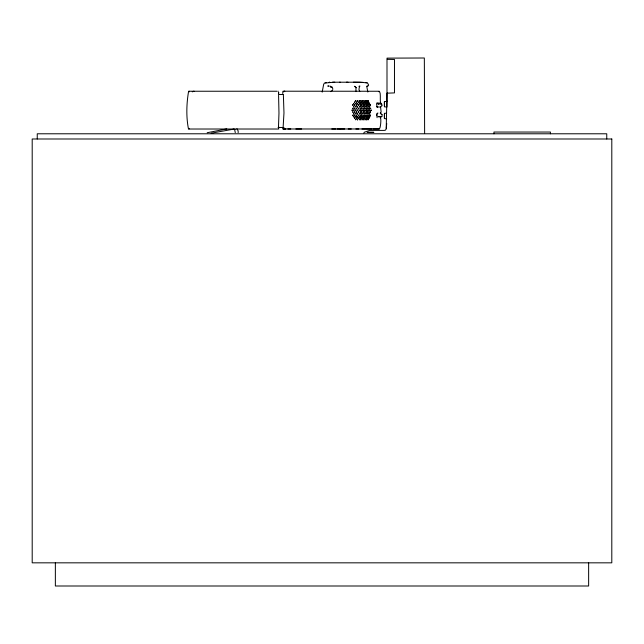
<?xml version="1.0" encoding="UTF-8"?>
<svg xmlns="http://www.w3.org/2000/svg" width="644" height="644" viewBox="0 0 644 644"><rect width="100%" height="100%" fill="white"/><g stroke="black" fill="none" stroke-linecap="round" stroke-linejoin="round"><path stroke-width="0.97" d="M363.836 132.986L364.383 132.213L369.624 130.41L384.259 130.41L385.362 130.185L386.207 129.042L386.996 93.187L394.474 92.897L394.474 59.473L387.575 59.32L386.996 59.039L387.028 58.129L424.34 58L424.629 133.276M282.724 93.517L282.909 91.271L284.809 91.215M278.458 128.059L278.973 113.127L278.586 95.352M278.804 128.067L278.876 127.118M378.922 128.462C380.475 130.982 381.659 116.87 380.137 117.715M386.271 128.438L386.722 123.439M283.811 128.51L283.883 128.953L285.799 128.985M332.763 89.468C332.795 87.391 332.344 87.842 330.195 86.674L332.175 86.988M322.185 92.132L323.642 84.445L324.399 83.076L333.995 82.215L359.819 82.223L367.434 82.891L368.626 84.968L368.384 85.765L366.734 86.36L367.845 92.02M355.995 91.601L355.923 87.512L354.53 86.24L356.486 87.761M378.624 91.601C381.433 90.353 379.67 100.947 380.62 102.678C381.2 103.483 382.737 105.93 381.852 105.906M381.908 114.382L381.264 114.342L382.093 114.543L382.045 116.403L380.998 116.733L380.435 117.715M332.441 90.289L330.887 91.641M376.982 103.032L376.571 104.312L377.143 106.985L376.925 106.493L377.271 107.226L377.03 106.743L378.938 107.033M189.006 129.017L189.054 128.373M379.445 128.953L340 128.985M387.575 59.32L386.996 59.61L386.996 92.607L387.575 92.897M381.329 105.962L380.733 107.001L379.686 107.033M211.152 133.203L233.603 129.154M381.731 116.62L378.012 116.612L380.057 116.62M358.909 86.352C361.711 84.775 357.275 88.027 359.755 91.593M226.76 128.921L207.183 132.72M380.556 107.033L381.095 111.67L380.781 113.062L380.177 113.094M284.036 91.231L283.787 91.891M380.572 113.094L381.385 114.342M325.309 82.786L326.58 82.625M366.991 86.159L367.474 86.111M381.071 103.998L381.554 103.974M378.004 113.094L377.078 113.618L377.287 113.183L376.708 115.453L376.772 114.664L377.094 117.683M332.417 82.223L334.751 82.215M193.442 91.247L194.118 91.239M378.575 103.998L377.883 104.006L381.771 103.998M378.334 116.62L379.131 116.62M373.27 128.985L379.05 128.953M363.24 82.368L353.403 82.207M277.218 91.239L188.603 91.247C186.51 103.515 186.06 116.741 188.483 129.017L277.564 129.017M278.337 91.247L278.466 91.239M284.06 91.215L379.34 91.255M192.25 91.762L192.749 91.762M278.401 94.491L283.07 94.491M387.583 101.317L384.404 101.599L384.436 106.84L386.617 106.968M384.404 101.881L384.404 106.397M378.6 103.024L377.054 103.024M379.364 103.024L379.92 103.024M386.617 113.199L384.436 113.328L384.404 118.568L386.617 118.858M384.404 113.771L384.404 118.287M380.837 116.62L381.377 116.62L380.354 116.612M278.063 127.472L284.02 127.472M287.844 128.985L301.634 128.985M331.765 128.985L335.741 128.985M337.07 128.985L344.717 128.985M348.219 128.985L351.302 128.985M278.28 129.017L278.812 129.017M290.742 128.985L283.038 128.897L283.972 112.909L283.376 94.676M295.862 128.985L339.839 128.985M346.4 82.207L347.977 82.207M355.874 128.985L358.788 128.985M361.944 128.985L365.398 128.985M366.066 128.985L372.16 128.985M339.533 82.207L340.306 82.207M329.736 86.046L330.219 86.055M365.655 82.625L366.919 82.786M233.539 129.203L234.915 129.589L234.577 129.154L235.261 132.624M189.191 91.239L189.392 91.842M236.912 128.72L238.143 130.893L238.159 132.624M278.747 92.438L278.796 93.324M278.49 92.438L278.506 93.332M606.753 138.991L606.753 133.783L37.247 133.783L37.247 138.991M588.64 562.832L588.64 586L55.36 586L55.36 562.832M550.427 133.783L550.427 132.044L493.948 132.044L493.948 133.783M386.996 93.187L386.996 107.065M369.471 103.346L369.656 104.07L369.471 103.346M368.473 103.636C368.11 104.932 367.941 102.34 368.473 103.636M368.682 101.985L368.875 102.702L368.682 101.985M368.263 100.899C367.901 102.195 367.732 99.603 368.263 100.899M370.252 104.714L370.421 105.439L370.252 104.714M368.891 104.714L369.06 105.439L368.891 104.714M366.742 103.346L366.943 104.07L366.742 103.346M367.322 101.985L367.523 102.702L367.322 101.985M365.784 103.636C365.373 104.932 365.212 102.34 365.784 103.636M365.969 101.985L366.17 102.702L365.969 101.985M365.583 100.899C365.172 102.203 365.011 99.595 365.583 100.899M366.935 100.899C366.541 102.195 366.38 99.603 366.935 100.899M366.17 104.714L366.347 105.439L366.17 104.714M367.523 104.714L367.708 105.439L367.523 104.714M362.999 101.985L363.208 102.702L362.999 101.985M363.852 103.346L364.069 104.07L363.852 103.346M364.512 101.985L364.729 102.702L364.512 101.985M362.564 100.899C362.105 102.203 361.952 99.587 362.564 100.899M362.757 103.636C362.306 104.94 362.145 102.332 362.757 103.636M371.395 110.293C370.992 111.589 370.992 109.005 371.395 110.293M364.085 100.899C363.643 102.203 363.498 99.595 364.085 100.899M369.632 106.477L369.785 107.202L369.632 106.477M370.703 108.53C370.292 109.826 370.244 107.234 370.703 108.53M368.618 106.767C368.199 108.071 368.143 105.471 368.618 106.767M368.996 108.24L369.149 108.965L368.996 108.24M363.192 104.714L363.385 105.439L363.192 104.714M364.713 104.714L364.907 105.439L364.713 104.714M369.712 110.003L369.849 110.728L369.712 110.003M366.903 106.477L367.064 107.202L366.903 106.477M367.619 108.24L367.788 108.965L367.619 108.24M359.94 101.985L360.165 102.702L359.94 101.985M360.801 103.354L361.026 104.07L360.801 103.354M361.461 101.985L361.687 102.702L361.461 101.985M365.921 106.767C365.462 108.071 365.406 105.463 365.921 106.767M366.267 108.24L366.428 108.965L366.267 108.24M359.545 100.899C359.038 102.211 358.901 99.587 359.545 100.899M359.738 103.636C359.231 104.948 359.078 102.324 359.738 103.636M361.067 100.899C360.576 102.211 360.439 99.587 361.067 100.899M366.983 110.003L367.128 110.728L366.983 110.003M368.344 110.003L368.489 110.728L368.344 110.003M361.654 104.714L361.856 105.439L361.654 104.714M360.133 104.714L360.334 105.439L360.133 104.714M369.012 111.734L369.141 112.459L369.012 111.734M368.642 113.755C368.175 115.051 368.215 112.459 368.642 113.755M364.81 108.24L364.987 108.965L364.81 108.24M369.664 113.465L369.785 114.189L369.664 113.465M370.372 111.734L370.501 112.459L370.372 111.734M362.894 106.767C362.387 108.079 362.339 105.455 362.894 106.767M363.28 108.24L363.458 108.965L363.28 108.24M364.005 106.477L364.182 107.202L364.005 106.477M357.372 103.346L357.613 104.07L357.372 103.346M358.225 101.985L358.467 102.702L358.225 101.985M366.001 110.293C365.51 111.605 365.502 108.989 366.001 110.293M368.956 115.195L369.06 115.92L368.956 115.195M370.308 115.195L370.421 115.92L370.308 115.195M355.987 103.636C355.44 104.956 355.295 102.316 355.987 103.636M356.341 101.985L356.583 102.702L356.341 101.985M364.085 110.003L364.246 110.728L364.085 110.003M355.81 100.899C355.255 102.219 355.126 99.579 355.81 100.899M357.694 100.899C357.146 102.219 357.018 99.579 357.694 100.899M366.283 111.734L366.42 112.459L366.283 111.734M365.945 113.755C365.438 115.059 365.478 112.45 365.945 113.755M367.297 113.755C366.806 115.059 366.847 112.45 367.297 113.755M358.41 104.714L358.627 105.439L358.41 104.714M367.644 111.734L367.78 112.459L367.644 111.734M356.518 104.714L356.744 105.439L356.518 104.714M353.596 103.346L353.838 104.07L353.596 103.346M354.45 101.985L354.691 102.702L354.45 101.985M359.867 106.767C359.312 108.087 359.263 105.447 359.867 106.767M360.221 108.24L360.415 108.965L360.221 108.24M360.946 106.477L361.139 107.202L360.946 106.477M361.743 108.24L361.936 108.965L361.743 108.24M366.227 115.195L366.347 115.92L366.227 115.195M367.579 115.195L367.7 115.92L367.579 115.195M362.966 110.293C362.435 111.605 362.427 108.981 362.966 110.293M354.627 104.714L354.852 105.439L354.627 104.714M352.735 104.714L352.96 105.439L352.735 104.714M361.018 110.003L361.195 110.728L361.018 110.003M368.537 116.814C368.022 118.11 368.151 115.518 368.537 116.814M368.819 117.852L368.915 118.577L368.819 117.852M369.567 116.524L369.664 117.248L369.567 116.524M363.305 111.734L363.458 112.459L363.305 111.734M362.91 113.755C362.363 115.067 362.395 112.442 362.91 113.755M364.44 113.755C363.9 115.067 363.941 112.442 364.44 113.755M364.834 111.734L364.979 112.459L364.834 111.734M363.248 115.195L363.377 115.92L363.248 115.195M368.392 119.47C367.869 120.766 368.014 118.174 368.392 119.47M364.77 115.195L364.907 115.92L364.77 115.195M356.108 106.767C355.512 108.095 355.472 105.439 356.108 106.767M356.607 108.24L356.816 108.965L356.607 108.24M357.517 106.477L357.718 107.202L357.517 106.477M358.499 108.24L358.7 108.965L358.499 108.24M359.94 110.293C359.36 111.613 359.352 108.973 359.94 110.293M365.84 116.814C365.293 118.118 365.414 115.509 365.84 116.814M366.452 118.142C365.921 119.446 366.042 116.846 366.452 118.142M366.847 116.524L366.951 117.248L366.847 116.524M367.45 117.852L367.555 118.577L367.45 117.852M366.702 119.18L366.806 119.905L366.702 119.18M357.589 110.003L357.782 110.728L357.589 110.003M360.238 111.734L360.407 112.459L360.238 111.734M359.883 113.755C359.288 115.075 359.328 112.434 359.883 113.755M360.978 113.465L361.139 114.189L360.978 113.465M361.767 111.734L361.928 112.459L361.767 111.734M352.815 108.24L353.033 108.965L352.815 108.24M353.725 106.477L353.942 107.202L353.725 106.477M354.707 108.24L354.925 108.965L354.707 108.24M365.703 119.47C365.14 120.774 365.277 118.166 365.703 119.47M360.181 115.195L360.334 115.92L360.181 115.195M361.711 115.195L361.856 115.92L361.711 115.195M353.798 110.003C353.5 111.533 354.941 109.754 353.798 110.003M355.689 110.003L355.882 110.728L355.689 110.003M362.814 116.814C362.226 118.126 362.339 115.501 362.814 116.814M363.119 117.852L363.24 118.577L363.119 117.852M363.949 116.524L364.069 117.248L363.949 116.524M364.641 117.852L364.762 118.577L364.641 117.852M363.812 119.18L363.932 119.905L363.812 119.18M362.677 119.47C362.081 120.782 362.21 118.158 362.677 119.47M356.623 111.734L356.808 112.459L356.623 111.734M356.124 113.755C355.496 115.083 355.528 112.426 356.124 113.755M357.541 113.465L357.726 114.189L357.541 113.465M352.405 110.293C351.753 111.629 351.745 108.965 352.405 110.293M358.515 111.734L358.7 112.459L358.515 111.734M359.795 116.814C359.159 118.134 359.263 115.493 359.795 116.814M360.06 117.852L360.205 118.577L360.06 117.852M360.89 116.524L361.026 117.248L360.89 116.524M356.575 115.195L356.736 115.92L356.575 115.195M358.458 115.195L358.627 115.92L358.458 115.195M360.753 119.18L360.89 119.905L360.753 119.18M361.582 117.852L361.719 118.577L361.582 117.852M352.84 111.734L353.025 112.459L352.84 111.734M353.757 113.465L353.942 114.189L353.757 113.465M354.731 111.734L354.916 112.459L354.731 111.734M352.783 115.195C352.437 116.717 353.934 114.946 352.783 115.195M354.675 115.195C354.329 116.717 355.826 114.946 354.675 115.195M359.658 119.47C359.014 120.79 359.143 118.15 359.658 119.47M356.035 116.814C355.367 118.142 355.472 115.493 356.035 116.814M356.921 118.142C356.261 119.47 356.357 116.822 356.921 118.142M357.46 116.524L357.621 117.248L357.46 116.524M358.346 117.852L358.499 118.577L358.346 117.852M353.677 116.524C353.306 118.037 354.828 116.274 353.677 116.524M354.562 117.852C354.192 119.373 355.713 117.611 354.562 117.852M357.331 119.18L357.476 119.905L357.331 119.18M355.915 119.47C355.238 120.798 355.351 118.15 355.915 119.47M329.937 82.311L329.044 82.368L329.937 82.311M368.706 132.294L367.088 132.382L373.85 132.334L368.706 132.294M328.537 86.038L327.941 86.038L328.537 86.038M611.8 138.991L32.2 138.991L32.2 562.832L611.8 562.832L611.8 138.991M284.793 128.985L283.988 128.953L284.793 128.985M283.513 128.969L283.038 128.897L283.513 128.969M284.221 128.969L283.763 128.832L284.221 128.969"/></g></svg>
